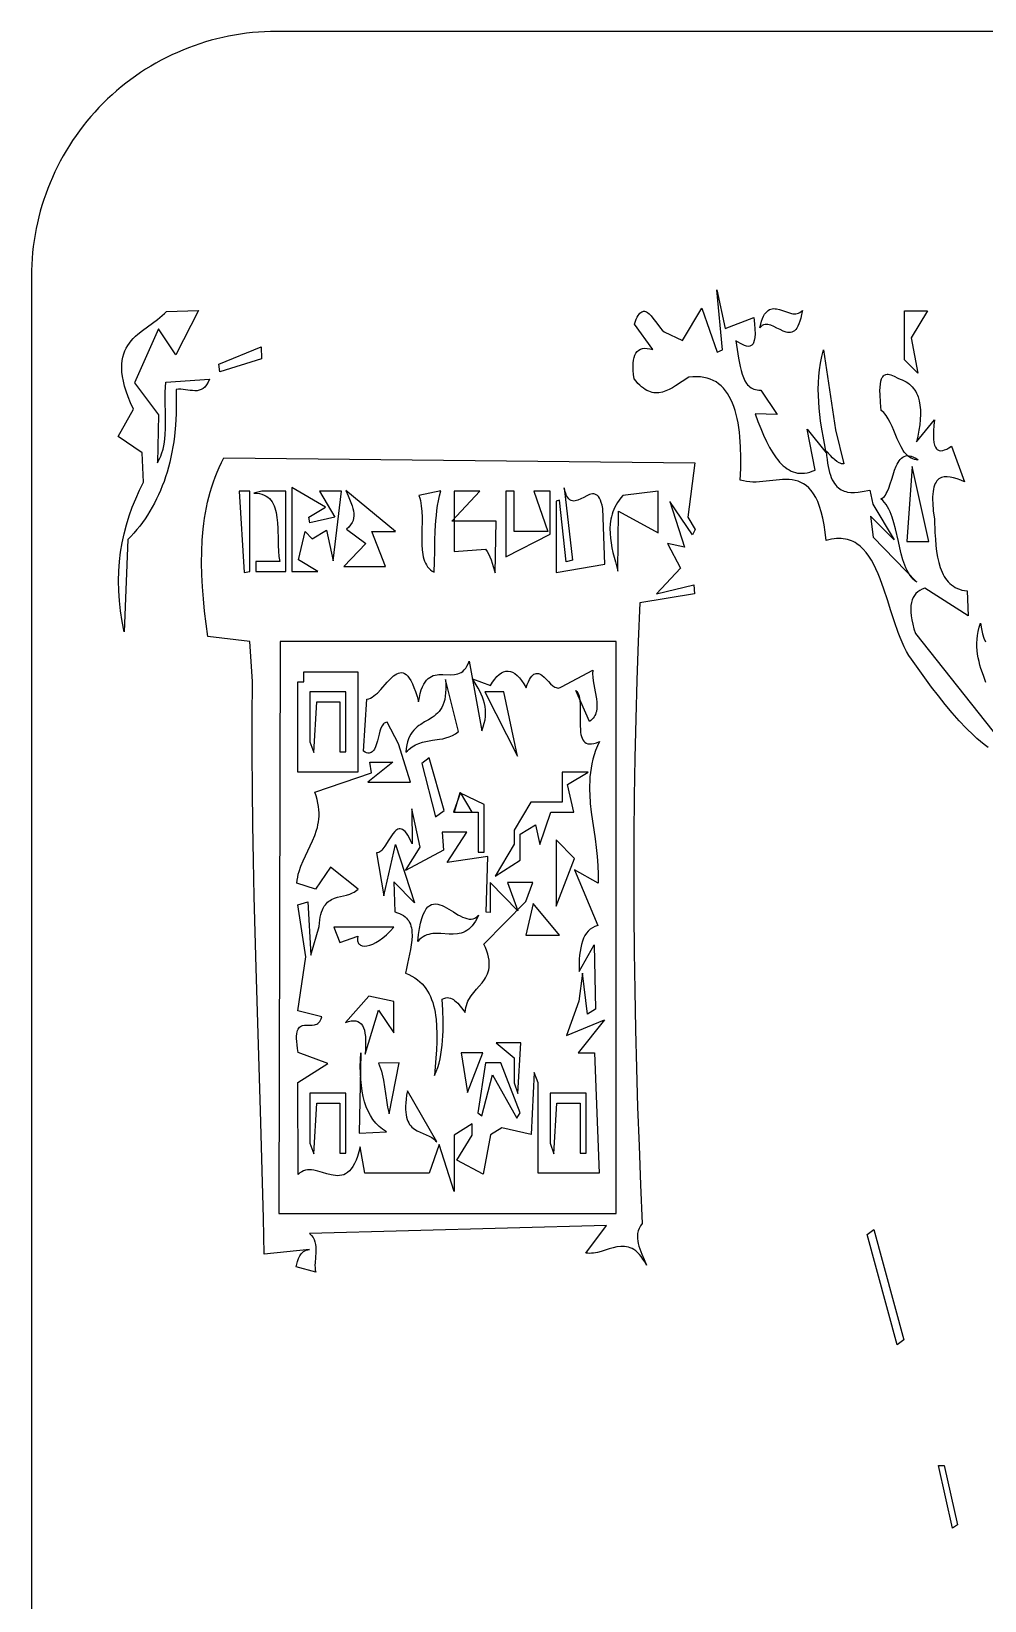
# Model space of a CAD drawing. Header units: metres. Extents: x 0 to 50, y 0 to 50.
# Drawn here: x 0 to 11.65, y 30.81 to 50 of the extents above; entities that cross this region are included whole.
import ezdxf

# ---------------------------------------------------------------- set-up
doc = ezdxf.new("R2010")
doc.units = ezdxf.units.M

msp = doc.modelspace()

# ---------------------------------------------------------------- linework, layer by layer
for points in [[(47, 50), (3, 50), (3, 50), (2.925508, 49.999076), (2.851239, 49.996313), (2.777221, 49.991723), (2.703487, 49.98532), (2.630066, 49.977116), (2.556991, 49.967123), (2.48429, 49.955354), (2.411996, 49.941823), (2.340139, 49.926542), (2.268749, 49.909523), (2.197857, 49.89078), (2.127495, 49.870324), (2.057692, 49.84817), (1.98848, 49.824329), (1.919889, 49.798814), (1.85195, 49.771639), (1.784693, 49.742815), (1.718151, 49.712355), (1.652352, 49.680273), (1.587329, 49.64658), (1.523111, 49.611291), (1.459729, 49.574416), (1.397215, 49.53597), (1.335598, 49.495965), (1.274911, 49.454413), (1.215182, 49.411328), (1.156444, 49.366721), (1.098726, 49.320606), (1.042061, 49.272996), (0.986477, 49.223903), (0.932006, 49.173341), (0.87868, 49.12132), (0.87868, 49.12132), (0.826659, 49.067994), (0.776097, 49.013523), (0.727004, 48.957939), (0.679394, 48.901274), (0.633279, 48.843556), (0.588672, 48.784818), (0.545587, 48.725089), (0.504035, 48.664402), (0.46403, 48.602785), (0.425584, 48.540271), (0.388709, 48.476889), (0.35342, 48.412671), (0.319727, 48.347648), (0.287645, 48.281849), (0.257185, 48.215307), (0.228361, 48.14805), (0.201186, 48.080111), (0.175671, 48.01152), (0.15183, 47.942308), (0.129676, 47.872505), (0.10922, 47.802143), (0.090477, 47.731251), (0.073458, 47.659861), (0.058177, 47.588004), (0.044646, 47.51571), (0.032877, 47.443009), (0.022884, 47.369934), (0.01468, 47.296513), (0.008277, 47.222779), (0.003687, 47.148761), (0.000924, 47.074492), (0, 47), (0, 3)], [(11.696127, 41.24482), (11.650831, 41.279593), (11.605891, 41.316262), (11.561295, 41.354748), (11.517028, 41.394967), (11.429429, 41.480275), (11.342985, 41.571532), (11.257589, 41.668078), (11.17313, 41.769257), (11.089502, 41.874412), (11.006595, 41.982884), (10.924301, 42.094018), (10.761116, 42.321639), (10.761116, 42.321639), (10.729618, 42.36836), (10.700049, 42.418875), (10.67221, 42.472794), (10.6459, 42.52973), (10.620919, 42.589296), (10.597068, 42.651102), (10.551954, 42.779887), (10.508958, 42.91298), (10.46648, 43.047277), (10.42292, 43.179676), (10.376679, 43.307072), (10.352052, 43.367924), (10.326155, 43.426361), (10.298787, 43.481996), (10.269749, 43.53444), (10.238841, 43.583306), (10.205862, 43.628205), (10.170613, 43.66875), (10.132893, 43.704552), (10.092503, 43.735223), (10.071244, 43.748514), (10.049242, 43.760377), (10.026473, 43.770763), (10.002912, 43.779624), (9.978532, 43.786911), (9.953311, 43.792576), (9.927221, 43.796571), (9.900239, 43.798847), (9.872339, 43.799355), (9.843497, 43.798046), (9.813687, 43.794874), (9.782885, 43.789788), (9.751065, 43.782741), (9.718202, 43.773684), (9.718202, 43.773684), (9.706586, 43.874838), (9.69255, 43.966698), (9.676201, 44.049689), (9.657642, 44.124238), (9.636978, 44.190771), (9.614316, 44.249715), (9.589759, 44.301494), (9.563412, 44.346536), (9.535381, 44.385266), (9.505771, 44.418111), (9.474686, 44.445497), (9.442231, 44.46785), (9.408511, 44.485596), (9.373632, 44.499161), (9.337697, 44.508971), (9.300813, 44.515453), (9.263084, 44.519033), (9.224615, 44.520136), (9.185511, 44.51919), (9.145876, 44.516619), (9.065437, 44.508311), (8.984136, 44.498621), (8.902813, 44.490959), (8.862406, 44.488953), (8.822309, 44.488733), (8.782625, 44.490724), (8.743461, 44.495352), (8.704921, 44.503045), (8.667111, 44.514227), (8.667111, 44.514227), (8.67269, 44.653932), (8.673982, 44.788732), (8.670621, 44.917928), (8.662245, 45.040822), (8.656061, 45.099688), (8.648487, 45.156717), (8.639476, 45.211821), (8.628984, 45.264913), (8.616964, 45.315906), (8.60337, 45.364713), (8.588158, 45.411246), (8.571282, 45.455419), (8.552696, 45.497143), (8.532354, 45.536332), (8.510212, 45.572898), (8.486223, 45.606755), (8.460342, 45.637814), (8.432523, 45.665988), (8.402721, 45.691191), (8.37089, 45.713335), (8.336984, 45.732333), (8.300959, 45.748097), (8.262768, 45.76054), (8.222366, 45.769575), (8.179707, 45.775115), (8.134746, 45.777072), (8.087438, 45.77536), (8.037735, 45.76989), (8.037735, 45.76989), (7.95723, 45.718662), (7.876866, 45.666763), (7.83659, 45.642849), (7.796173, 45.621512), (7.755557, 45.603666), (7.714683, 45.590228), (7.673492, 45.582111), (7.652759, 45.580334), (7.631925, 45.580231), (7.610983, 45.581915), (7.589925, 45.585502), (7.568743, 45.591106), (7.547431, 45.59884), (7.525981, 45.60882), (7.504386, 45.621159), (7.482638, 45.635973), (7.46073, 45.653375), (7.438655, 45.67348), (7.416405, 45.696402), (7.393973, 45.722256), (7.371352, 45.751156), (7.371352, 45.751156), (7.363797, 45.805193), (7.359098, 45.855075), (7.357267, 45.900789), (7.358317, 45.942317), (7.362259, 45.979647), (7.369107, 46.012761), (7.378872, 46.041646), (7.391566, 46.066287), (7.407203, 46.086667), (7.425794, 46.102773), (7.447352, 46.114588), (7.471888, 46.122099), (7.499416, 46.125289), (7.529947, 46.124144), (7.563494, 46.118649), (7.60007, 46.108788), (7.372468, 46.420883), (7.372468, 46.420883), (7.395102, 46.480078), (7.406433, 46.503841), (7.417773, 46.523953), (7.429121, 46.540589), (7.440476, 46.553929), (7.451837, 46.564149), (7.463205, 46.571427), (7.474578, 46.57594), (7.485956, 46.577867), (7.497338, 46.577385), (7.508724, 46.574671), (7.520112, 46.569904), (7.531502, 46.56326), (7.554288, 46.545054), (7.577074, 46.521473), (7.599856, 46.493939), (7.645389, 46.432695), (7.690845, 46.372687), (7.713532, 46.346698), (7.736184, 46.325281), (7.960768, 46.221148), (8.196229, 46.61436), (8.383128, 46.078921), (8.449112, 46.107604), (8.379183, 46.839427), (8.480909, 46.367539), (8.831294, 46.502614), (8.831294, 46.502614), (8.840939, 46.425104), (8.846263, 46.358835), (8.847528, 46.303098), (8.844995, 46.257188), (8.838927, 46.220396), (8.829585, 46.192015), (8.823768, 46.180757), (8.81723, 46.171337), (8.810005, 46.163666), (8.802125, 46.157655), (8.793623, 46.153217), (8.784531, 46.150262), (8.76471, 46.148451), (8.742922, 46.151513), (8.719431, 46.158741), (8.694498, 46.169429), (8.668384, 46.182868), (8.613662, 46.215172), (8.613662, 46.215172), (8.631273, 46.11113), (8.647318, 46.00549), (8.665518, 45.903184), (8.67659, 45.854824), (8.689597, 45.809148), (8.705003, 45.766773), (8.723275, 45.728317), (8.744876, 45.694395), (8.757071, 45.679327), (8.770273, 45.665625), (8.784541, 45.653364), (8.799931, 45.642623), (8.816504, 45.633478), (8.834315, 45.626007), (8.853425, 45.620286), (8.873891, 45.616392), (8.89577, 45.614404), (8.919122, 45.614397), (9.119078, 45.31641), (8.850285, 45.321951), (8.850285, 45.321951), (8.883247, 45.231592), (8.916989, 45.144922), (8.951707, 45.062506), (8.987599, 44.984908), (9.02486, 44.912696), (9.063687, 44.846433), (9.104278, 44.786686), (9.125295, 44.759433), (9.146827, 44.73402), (9.168898, 44.71052), (9.191532, 44.689001), (9.214755, 44.669535), (9.23859, 44.652193), (9.263063, 44.637045), (9.288197, 44.624163), (9.314017, 44.613616), (9.340549, 44.605475), (9.367816, 44.599811), (9.395843, 44.596695), (9.424655, 44.596197), (9.454275, 44.598389), (9.48473, 44.60334), (9.516043, 44.611121), (9.548239, 44.621804), (9.581343, 44.635458), (9.486913, 45.134805), (9.718936, 44.847354), (9.718936, 44.847354), (9.688586, 45.003778), (9.661602, 45.159178), (9.650014, 45.236697), (9.640037, 45.314201), (9.631926, 45.391772), (9.625938, 45.46949), (9.622329, 45.547436), (9.621356, 45.625691), (9.623275, 45.704335), (9.628342, 45.783448), (9.636813, 45.863111), (9.648944, 45.943406), (9.664992, 46.024412), (9.685214, 46.10621)], [(2.042582, 46.588108), (1.76792, 46.046952), (1.555298, 46.361443), (1.262266, 45.702066), (1.554103, 45.309225), (1.540258, 44.726298), (1.540258, 44.726298), (1.555332, 44.752596), (1.568885, 44.779527), (1.580991, 44.807055), (1.591727, 44.835148), (1.609396, 44.892887), (1.6225, 44.952472), (1.63165, 45.013629), (1.637455, 45.076085), (1.640524, 45.139567), (1.641467, 45.203801), (1.639415, 45.333433), (1.636176, 45.462795), (1.635636, 45.526691), (1.636628, 45.589701), (1.639762, 45.65155), (1.645647, 45.711965), (2.176414, 45.748566), (2.176414, 45.748566), (2.160064, 45.708676), (2.141728, 45.676601), (2.12157, 45.651577), (2.099756, 45.632842), (2.07645, 45.619632), (2.051815, 45.611185), (2.026018, 45.606737), (1.999222, 45.605526), (1.971592, 45.606788), (1.943292, 45.609761), (1.885343, 45.617787), (1.856022, 45.621314), (1.82669, 45.6235), (1.797511, 45.623582), (1.76865, 45.620797), (1.76865, 45.620797), (1.771891, 45.470443), (1.769549, 45.325035), (1.761674, 45.184529), (1.748316, 45.048885), (1.739596, 44.982873), (1.729523, 44.918059), (1.718105, 44.85444), (1.705346, 44.79201), (1.691254, 44.730763), (1.675834, 44.670694), (1.659093, 44.611798), (1.641036, 44.55407), (1.62167, 44.497504), (1.601002, 44.442096), (1.579037, 44.387839), (1.555782, 44.334728), (1.531242, 44.282759), (1.505424, 44.231925), (1.478334, 44.182222), (1.449979, 44.133644), (1.420364, 44.086187), (1.389496, 44.039844), (1.35738, 43.99461), (1.324024, 43.950481), (1.289433, 43.90745), (1.253613, 43.865514), (1.216571, 43.824665), (1.178313, 43.784899), (1.135724, 42.656946), (1.135724, 42.656946), (1.109757, 42.785905), (1.08994, 42.912844), (1.07612, 43.037784), (1.068141, 43.160745), (1.06585, 43.281748), (1.069094, 43.400813), (1.077718, 43.517961), (1.091569, 43.633212), (1.110493, 43.746588), (1.134336, 43.858109), (1.162944, 43.967795), (1.196164, 44.075667), (1.233841, 44.181746), (1.275822, 44.286051), (1.321952, 44.388605), (1.372079, 44.489427), (1.355291, 44.848246), (1.062519, 45.045529), (1.248371, 45.38103), (1.248371, 45.38103), (1.213661, 45.457895), (1.184175, 45.530398), (1.159697, 45.598722), (1.140009, 45.663048), (1.124895, 45.723556), (1.114138, 45.780427), (1.10752, 45.833843), (1.104826, 45.883985), (1.105837, 45.931034), (1.110337, 45.97517), (1.118109, 46.016576), (1.128937, 46.055431), (1.142603, 46.091918), (1.15889, 46.126216), (1.177582, 46.158508), (1.198461, 46.188975), (1.221311, 46.217796), (1.245914, 46.245154), (1.272054, 46.27123), (1.299515, 46.296204), (1.357527, 46.343572), (1.418216, 46.388708), (1.479845, 46.433059), (1.540681, 46.478075), (1.598987, 46.525203), (1.626649, 46.550013), (1.653028, 46.575894), (2.042582, 46.588108)], [(9.426445, 46.587905), (9.426445, 46.587905), (9.417684, 46.537552), (9.407865, 46.493381), (9.397045, 46.455057), (9.385283, 46.422242), (9.372636, 46.394601), (9.359161, 46.371799), (9.344916, 46.353499), (9.329957, 46.339365), (9.314344, 46.329062), (9.298132, 46.322253), (9.281381, 46.318604), (9.264146, 46.317776), (9.246486, 46.319436), (9.228457, 46.323247), (9.191527, 46.335977), (9.153814, 46.353279), (9.115778, 46.372467), (9.07788, 46.390853), (9.040579, 46.405749), (9.022296, 46.411049), (9.004334, 46.414469), (8.986752, 46.415673), (8.969607, 46.414324), (8.952955, 46.410088), (8.936855, 46.402628), (8.921364, 46.391609), (8.90654, 46.376693), (8.90654, 46.376693), (8.916668, 46.419055), (8.92767, 46.456316), (8.939496, 46.488755), (8.952099, 46.516652), (8.965432, 46.540287), (8.979446, 46.559939), (8.994094, 46.575886), (9.009328, 46.588409), (9.0251, 46.597787), (9.041362, 46.604299), (9.058066, 46.608224), (9.075166, 46.609842), (9.092612, 46.609432), (9.110358, 46.607274), (9.146555, 46.59883), (9.183376, 46.586744), (9.220437, 46.573251), (9.257356, 46.560587), (9.293751, 46.550985), (9.311633, 46.548032), (9.32924, 46.546681), (9.346525, 46.547215), (9.363441, 46.54991), (9.379938, 46.555048), (9.39597, 46.562906), (9.411488, 46.573766), (9.426445, 46.587905)], [(10.675453, 46.584771), (10.954523, 46.584771), (10.755781, 46.252879), (10.836746, 45.822215), (10.675453, 45.983827), (10.675453, 46.584771)], [(2.814515, 45.997608), (2.304518, 45.838504), (2.291526, 45.929208), (2.810341, 46.142323), (2.814515, 45.997608)], [(9.685214, 46.10621), (9.833505, 45.12826), (9.932941, 44.710729), (9.932941, 44.710729), (9.917998, 44.71142), (9.903411, 44.714041), (9.889151, 44.718438), (9.875187, 44.724461), (9.848027, 44.740771), (9.821691, 44.761749), (9.795937, 44.786177), (9.770526, 44.812834), (9.719767, 44.867955), (9.719767, 44.867955), (9.723294, 44.815711), (9.728037, 44.767027), (9.733956, 44.721786), (9.741016, 44.679874), (9.74918, 44.641174), (9.758411, 44.605572), (9.76867, 44.572951), (9.779923, 44.543196), (9.792131, 44.516192), (9.805258, 44.491823), (9.819266, 44.469973), (9.834119, 44.450527), (9.84978, 44.433369), (9.866212, 44.418384), (9.883377, 44.405456), (9.901239, 44.394469), (9.919761, 44.385309), (9.938906, 44.377859), (9.958636, 44.372004), (9.978915, 44.367628), (10.020972, 44.362852), (10.064781, 44.362607), (10.110046, 44.365968), (10.15647, 44.372011), (10.251615, 44.388444), (10.28616, 44.217896), (10.546934, 43.782412), (10.258292, 44.071625), (10.291127, 43.815737), (10.826475, 43.26349), (10.826475, 43.26349), (10.802011, 43.282133), (10.779524, 43.303171), (10.758886, 43.32645), (10.739967, 43.351815), (10.72264, 43.379113), (10.706775, 43.408189), (10.692243, 43.43889), (10.678916, 43.47106), (10.655361, 43.539194), (10.635079, 43.611357), (10.61704, 43.686317), (10.600215, 43.76284), (10.566081, 43.915641), (10.546713, 43.989453), (10.524436, 44.059894), (10.511886, 44.093466), (10.498222, 44.125732), (10.483315, 44.156539), (10.467038, 44.185732), (10.449261, 44.213158), (10.429856, 44.238662), (10.408694, 44.26209), (10.385645, 44.283288), (10.385645, 44.283288), (10.401206, 44.290626), (10.415582, 44.301164), (10.428884, 44.31463), (10.441221, 44.330753), (10.452703, 44.349263), (10.463441, 44.369889), (10.483124, 44.416405), (10.501151, 44.468134), (10.518403, 44.522908), (10.535761, 44.57856), (10.554106, 44.632924), (10.57432, 44.683832), (10.585402, 44.707312), (10.597282, 44.729117), (10.61007, 44.748973), (10.623875, 44.766611), (10.638808, 44.78176), (10.65498, 44.794149), (10.672499, 44.803507), (10.691476, 44.809563), (10.712022, 44.812046), (10.734246, 44.810685), (10.758259, 44.80521), (10.784171, 44.795349), (10.812091, 44.780831), (10.842131, 44.761387), (10.842131, 44.761387), (10.818409, 44.762736), (10.796087, 44.766754), (10.775086, 44.77329), (10.755327, 44.782187), (10.736733, 44.793293), (10.719225, 44.806452), (10.702725, 44.821512), (10.687154, 44.838317), (10.672433, 44.856715), (10.658485, 44.87655), (10.632593, 44.919917), (10.608849, 44.967186), (10.586627, 45.017125), (10.54424, 45.120081), (10.522821, 45.170633), (10.500414, 45.218924), (10.476393, 45.263722), (10.450131, 45.303793), (10.435964, 45.321671), (10.421001, 45.337906), (10.405164, 45.352343), (10.388375, 45.364828), (10.388375, 45.364828), (10.381158, 45.463077), (10.375939, 45.559643), (10.375234, 45.605366), (10.376416, 45.648352), (10.379945, 45.687831), (10.386286, 45.72303), (10.395899, 45.753178), (10.402078, 45.766116), (10.409248, 45.777502), (10.417467, 45.787239), (10.426793, 45.79523), (10.437285, 45.80138), (10.448999, 45.805592), (10.461993, 45.807769), (10.476326, 45.807815), (10.492055, 45.805633), (10.509238, 45.801127), (10.527932, 45.794201), (10.548196, 45.784757), (10.593662, 45.757933), (10.593662, 45.757933), (10.621321, 45.748774), (10.647311, 45.738439), (10.671667, 45.726947), (10.694424, 45.714319), (10.715617, 45.700574), (10.73528, 45.685732), (10.753448, 45.669813), (10.770156, 45.652837), (10.785439, 45.634824), (10.799331, 45.615793), (10.811868, 45.595764), (10.823083, 45.574757), (10.833012, 45.552792), (10.84169, 45.529889), (10.85543, 45.481348), (10.864582, 45.429291), (10.869423, 45.373878), (10.870232, 45.315267), (10.867286, 45.253616), (10.860865, 45.189085), (10.851245, 45.121833), (10.838706, 45.052016), (10.823526, 44.979795), (11.041605, 45.251473), (11.041605, 45.251473), (11.034108, 45.179628), (11.029898, 45.116382), (11.028853, 45.061366), (11.030853, 45.014207), (11.035776, 44.974536), (11.0435, 44.941983), (11.053903, 44.916177), (11.066865, 44.896747), (11.074267, 44.889308), (11.082263, 44.883324), (11.099976, 44.875536), (11.119883, 44.873013), (11.141861, 44.875385), (11.16579, 44.882282), (11.191548, 44.893332), (11.219013, 44.908165), (11.248064, 44.926412), (11.410632, 44.493931), (11.410632, 44.493931), (11.364534, 44.512353), (11.319569, 44.528352), (11.276152, 44.541099), (11.234701, 44.549766), (11.195633, 44.553523), (11.177122, 44.553302), (11.159363, 44.551543), (11.142408, 44.548143), (11.126309, 44.542997), (11.111119, 44.536003), (11.096888, 44.527056), (11.083669, 44.516054), (11.071515, 44.502893), (11.060477, 44.487468), (11.050607, 44.469677), (11.041958, 44.449416), (11.034582, 44.426581), (11.02853, 44.40107), (11.023855, 44.372777), (11.020609, 44.3416), (11.018844, 44.307436), (11.018611, 44.270179), (11.019964, 44.229728), (11.027633, 44.138827), (11.042267, 44.033903), (11.042267, 44.033903), (11.048097, 43.870466), (11.052828, 43.791596), (11.059362, 43.715226), (11.068146, 43.641809), (11.079624, 43.571796), (11.094242, 43.505637), (11.112443, 43.443785), (11.134673, 43.38669), (11.147439, 43.360068), (11.161378, 43.334805), (11.176547, 43.310956), (11.193002, 43.288579), (11.210798, 43.26773), (11.22999, 43.248466), (11.250635, 43.230842), (11.272788, 43.214915), (11.296505, 43.200743), (11.32184, 43.18838), (11.348851, 43.177883), (11.377592, 43.16931), (11.408119, 43.162715), (11.440488, 43.158157), (11.455399, 42.852707), (10.923258, 43.190659), (10.923258, 43.190659), (10.890916, 43.179069), (10.861994, 43.164604), (10.836476, 43.147222), (10.81435, 43.126881), (10.795599, 43.103538), (10.780211, 43.077151), (10.768171, 43.047677), (10.759465, 43.015073), (10.754078, 42.979298), (10.751997, 42.940308), (10.753206, 42.898063), (10.757693, 42.852518), (10.765442, 42.803631), (10.776439, 42.751361), (10.790671, 42.695664), (10.808122, 42.636499), (11.835086, 41.342704)], [(8.113665, 44.723728), (8.026666, 44.058471), (8.117311, 43.907098), (8.081638, 43.842476), (7.804817, 44.251926), (7.983872, 43.691273), (7.777793, 43.738202), (7.938169, 43.435821), (7.641099, 43.120933), (8.097769, 43.233451), (8.107079, 43.121047), (7.439971, 43.012283), (7.439971, 43.012283), (7.420053, 42.539163), (7.403354, 42.065783), (7.389804, 41.592165), (7.379336, 41.118329), (7.371882, 40.644296), (7.367372, 40.170088), (7.365739, 39.695725), (7.366915, 39.221229), (7.370832, 38.746621), (7.37742, 38.271923), (7.386612, 37.797154), (7.398339, 37.322337), (7.412534, 36.847492), (7.429128, 36.372641), (7.448052, 35.897804), (7.469239, 35.423004), (7.469239, 35.423004), (7.44735, 35.392583), (7.430812, 35.362105), (7.419193, 35.331543), (7.412062, 35.300872), (7.408989, 35.270066), (7.409542, 35.2391), (7.413291, 35.207948), (7.419805, 35.176585), (7.428652, 35.144985), (7.439403, 35.113122), (7.464888, 35.048508), (7.492814, 34.982539), (7.519733, 34.915009), (7.519733, 34.915009), (7.498574, 34.953769), (7.477176, 34.988227), (7.455549, 35.018593), (7.433704, 35.045075), (7.411652, 35.067885), (7.389405, 35.087232), (7.366973, 35.103325), (7.344368, 35.116374), (7.3216, 35.126589), (7.298681, 35.134179), (7.275621, 35.139355), (7.252432, 35.142326), (7.229124, 35.143302), (7.205709, 35.142492), (7.158602, 35.136354), (7.111198, 35.125591), (7.063585, 35.11188), (6.968088, 35.082327), (6.92038, 35.06984), (6.872817, 35.061116), (6.849117, 35.05869), (6.825487, 35.057833), (6.801937, 35.058757), (6.778478, 35.061669), (7.029767, 35.396698), (3.400621, 35.298903), (3.400621, 35.298903), (3.424698, 35.276566), (3.443441, 35.252003), (3.457444, 35.225485), (3.467297, 35.197285), (3.473594, 35.167674), (3.476926, 35.136926), (3.477885, 35.10531), (3.477063, 35.0731), (3.472445, 35.007984), (3.46781, 34.943753), (3.466965, 34.912649), (3.467892, 34.882582), (3.471183, 34.853824), (3.47743, 34.826647), (3.236905, 34.893166), (3.236905, 34.893166), (3.255124, 34.959061), (3.267207, 34.993442), (3.282708, 35.026294), (3.292077, 35.041565), (3.302706, 35.055755), (3.314727, 35.06863), (3.328276, 35.07996), (3.343488, 35.08951), (3.360498, 35.097047), (3.379439, 35.102339), (3.400447, 35.105153), (2.846533, 35.048204), (2.846533, 35.048204), (2.83774, 35.486321), (2.827256, 35.924193), (2.802658, 36.799356), (2.74905, 38.548424), (2.725814, 39.422938), (2.716352, 39.860324), (2.708809, 40.297847), (2.703544, 40.735544), (2.70092, 41.173455), (2.701297, 41.611616), (2.705037, 42.050066), (2.67055, 42.537601), (2.156053, 42.599087), (2.156053, 42.599087), (2.135183, 42.755603), (2.117246, 42.909621), (2.102566, 43.061106), (2.091465, 43.210024), (2.084266, 43.356339), (2.08129, 43.500018), (2.082862, 43.641025), (2.089304, 43.779326), (2.100937, 43.914885), (2.108802, 43.981627), (2.118085, 44.047669), (2.128828, 44.11301), (2.141071, 44.177643), (2.154853, 44.241565), (2.170216, 44.304771), (2.1872, 44.367257), (2.205844, 44.429019), (2.22619, 44.490053), (2.248277, 44.550353), (2.272146, 44.609916), (2.297837, 44.668737), (2.325391, 44.726813), (2.354848, 44.784138), (8.113665, 44.723728)], [(10.769121, 44.679795), (10.704828, 43.764016), (10.971536, 43.764016), (10.769121, 44.679795)], [(2.540647, 44.377224), (2.600402, 43.384318), (2.67055, 43.396092), (2.67055, 44.377224), (2.540647, 44.377224)], [(2.718516, 44.352915), (2.718516, 44.352915), (2.754476, 44.351643), (2.787354, 44.34743), (2.817291, 44.340409), (2.844426, 44.330715), (2.868901, 44.318483), (2.890856, 44.303846), (2.910432, 44.286939), (2.927769, 44.267895), (2.943008, 44.24685), (2.95629, 44.223936), (2.967755, 44.199289), (2.977544, 44.173042), (2.985797, 44.14533), (2.992655, 44.116286), (3.002749, 44.054743), (3.008951, 43.989485), (3.012384, 43.921586), (3.015448, 43.782157), (3.017328, 43.712775), (3.020939, 43.645046), (3.027407, 43.580042), (3.037856, 43.518838), (2.743989, 43.518733), (2.743989, 43.396092), (3.111186, 43.396092), (3.111186, 44.377224), (2.890868, 44.377224), (2.817428, 44.377224), (2.718516, 44.352915)], [(3.184626, 44.424023), (3.184626, 43.396092), (3.502864, 43.396092), (3.267424, 43.537635), (3.346151, 43.884246), (3.434014, 43.796209), (3.607579, 43.900555), (3.688625, 43.5246), (3.790309, 44.377224), (3.522447, 44.377224), (3.712019, 44.060645), (3.406434, 43.991056), (3.39371, 44.061413), (3.595637, 44.182809), (3.184626, 44.424023)], [(3.844847, 44.385713), (3.844847, 44.385713), (3.871205, 44.321643), (3.898185, 44.258586), (3.921819, 44.196761), (3.931142, 44.166377), (3.938139, 44.136383), (3.942316, 44.106806), (3.943177, 44.077672), (3.940225, 44.04901), (3.932964, 44.020845), (3.920899, 43.993205), (3.903534, 43.966119), (3.880371, 43.939611), (3.850916, 43.913711), (4.089028, 43.73835), (3.820771, 43.457412), (4.330806, 43.457412), (4.163407, 43.886658), (4.45178, 43.886658), (3.844847, 44.385713)], [(4.9243, 43.386418), (4.9243, 43.386418), (4.929056, 43.514752), (4.931779, 43.642325), (4.934257, 43.768934), (4.938278, 43.894373), (4.945631, 44.01844), (4.951115, 44.079896), (4.958103, 44.140931), (4.966818, 44.201521), (4.977483, 44.261641), (4.990322, 44.321264), (5.005558, 44.380366), (4.738302, 44.324095), (4.738302, 44.324095), (4.747748, 44.29353), (4.755573, 44.262153), (4.766912, 44.197323), (4.77343, 44.130318), (4.776235, 44.061854), (4.776437, 43.992645), (4.775147, 43.923404), (4.772528, 43.787686), (4.773418, 43.722637), (4.777255, 43.660414), (4.785148, 43.601731), (4.790963, 43.573941), (4.798207, 43.547303), (4.807021, 43.521907), (4.817542, 43.497843), (4.82991, 43.4752), (4.844263, 43.454066), (4.86074, 43.434532), (4.879479, 43.416686), (4.90062, 43.400619), (4.9243, 43.386418)], [(5.167492, 44.377224), (5.167492, 43.641375), (5.550723, 43.668151), (5.550723, 43.668151), (5.571376, 43.64132), (5.589385, 43.610073), (5.60526, 43.575263), (5.619512, 43.537743), (5.645188, 43.45798), (5.670498, 43.377605), (5.681568, 44.009299), (5.140787, 44.009299), (5.481279, 44.377224), (5.167492, 44.377224)], [(5.799071, 44.377224), (5.799071, 43.576592), (6.342523, 43.851052), (6.342523, 44.377224), (6.14324, 44.377224), (6.314476, 43.886658), (5.901887, 43.886658), (5.901887, 44.377224), (5.799071, 44.377224)], [(6.513388, 44.418972), (6.617341, 43.535204), (6.540044, 43.511789), (6.457535, 44.267244), (6.415963, 44.254582), (6.415963, 43.383445), (7.010212, 43.483397), (6.985402, 44.16481), (6.985402, 44.16481), (6.977184, 44.205751), (6.967769, 44.240467), (6.957236, 44.269369), (6.945661, 44.292865), (6.933123, 44.311366), (6.919698, 44.32528), (6.905464, 44.335018), (6.890499, 44.340989), (6.874879, 44.343602), (6.858684, 44.343267), (6.841989, 44.340394), (6.824873, 44.335391), (6.789687, 44.320638), (6.753745, 44.302284), (6.717666, 44.283605), (6.682072, 44.267878), (6.66465, 44.262145), (6.647582, 44.258378), (6.630945, 44.256988), (6.614816, 44.258383), (6.599273, 44.262974), (6.584393, 44.271169), (6.570254, 44.283378), (6.556934, 44.300011), (6.54451, 44.321477), (6.533059, 44.348187), (6.522659, 44.380548), (6.513388, 44.418972)], [(7.230712, 44.323013), (7.230712, 44.323013), (7.207426, 44.294826), (7.186317, 44.26652), (7.167304, 44.238101), (7.150308, 44.209577), (7.135249, 44.180956), (7.122046, 44.152246), (7.110621, 44.123454), (7.100892, 44.094587), (7.092782, 44.065655), (7.086208, 44.036663), (7.077355, 43.978535), (7.073694, 43.920262), (7.074586, 43.861908), (7.079392, 43.803531), (7.087474, 43.745195), (7.098194, 43.68696), (7.110911, 43.628887), (7.139787, 43.513471), (7.16899, 43.399437), (7.179644, 44.134474), (7.664434, 43.868029), (7.664434, 44.377224), (7.230712, 44.323013)], [(11.671533, 42.038502), (11.639249, 42.122772), (11.610261, 42.207955), (11.597558, 42.251032), (11.586346, 42.294507), (11.576847, 42.338438), (11.569283, 42.382881), (11.563877, 42.427894), (11.56085, 42.473533), (11.560425, 42.519855), (11.562824, 42.566916), (11.56827, 42.614774), (11.576984, 42.663486), (11.589189, 42.713107), (11.605108, 42.763696), (11.605108, 42.763696), (11.615151, 42.694646), (11.628746, 42.633978), (11.645639, 42.581106), (11.665572, 42.535441)], [(3.04128, 42.537578), (3.024953, 35.547035), (7.150358, 35.547035), (7.150358, 42.537601), (3.184626, 42.537601), (3.111186, 42.537601), (3.04128, 42.537578)], [(5.351897, 42.300467), (5.507503, 41.449103), (5.507503, 41.449103), (5.524826, 41.494786), (5.537889, 41.539094), (5.546904, 41.582152), (5.552085, 41.62408), (5.553645, 41.665004), (5.551794, 41.705045), (5.546747, 41.744327), (5.538716, 41.782974), (5.527913, 41.821108), (5.514551, 41.858852), (5.498843, 41.89633), (5.481001, 41.933664), (5.461237, 41.970978), (5.439766, 42.008395), (5.392546, 42.084031), (5.611952, 42.000581), (5.611952, 42.000581), (5.638819, 42.043121), (5.66577, 42.07995), (5.692799, 42.111027), (5.719901, 42.136312), (5.74707, 42.155768), (5.774301, 42.169354), (5.801588, 42.177031), (5.828925, 42.17876), (5.856307, 42.174502), (5.883728, 42.164217), (5.911183, 42.147865), (5.938666, 42.125408), (5.966171, 42.096807), (5.993693, 42.062021), (6.021227, 42.021012), (6.048766, 41.97374), (6.048766, 41.97374), (6.062535, 42.012299), (6.076303, 42.045405), (6.090067, 42.073355), (6.103826, 42.096451), (6.117577, 42.114989), (6.13132, 42.129271), (6.145051, 42.139594), (6.15877, 42.146257), (6.172474, 42.149561), (6.186162, 42.149803), (6.199832, 42.147283), (6.213481, 42.142301), (6.227109, 42.135154), (6.240714, 42.126143), (6.267844, 42.103722), (6.294858, 42.077431), (6.321742, 42.049662), (6.34848, 42.022808), (6.375058, 41.999261), (6.401462, 41.981414), (6.414595, 41.975376), (6.427678, 41.97166), (6.44071, 41.970566), (6.453689, 41.972391), (6.466614, 41.977437), (6.479483, 41.986), (6.863831, 42.188964), (6.863831, 42.188964), (6.862139, 42.145855), (6.864121, 42.102025), (6.868965, 42.057743), (6.875864, 42.013274), (6.892581, 41.924853), (6.907793, 41.838903), (6.91281, 41.797525), (6.915021, 41.757567), (6.913616, 41.719299), (6.907786, 41.682988), (6.902958, 41.665649), (6.896719, 41.648901), (6.88897, 41.632775), (6.879607, 41.617306), (6.868531, 41.602527), (6.85564, 41.588472), (6.840832, 41.575174), (6.824007, 41.562666), (6.657369, 41.94026), (6.657369, 41.94026), (6.670234, 41.927138), (6.68091, 41.911019), (6.689591, 41.892161), (6.69647, 41.870823), (6.701741, 41.847262), (6.705598, 41.821739), (6.709846, 41.765836), (6.710764, 41.705182), (6.709904, 41.641844), (6.708816, 41.577893), (6.70905, 41.515394), (6.712159, 41.456417), (6.715275, 41.428896), (6.719691, 41.40303), (6.725601, 41.379079), (6.733199, 41.357301), (6.742678, 41.337954), (6.754233, 41.321298), (6.768057, 41.30759), (6.784344, 41.297089), (6.803287, 41.290053), (6.825082, 41.286742), (6.849921, 41.287414), (6.877998, 41.292326), (6.909508, 41.301739), (6.944643, 41.315909), (6.944643, 41.315909), (6.920268, 41.261824), (6.899082, 41.207764), (6.88092, 41.153725), (6.865618, 41.099706), (6.853009, 41.045702), (6.842931, 40.991712), (6.835217, 40.937732), (6.829703, 40.88376), (6.826224, 40.829792), (6.824615, 40.775826), (6.824713, 40.721858), (6.82635, 40.667886), (6.833589, 40.559919), (6.845013, 40.451899), (6.859303, 40.343806), (6.875142, 40.235614), (6.89121, 40.127302), (6.90619, 40.018845), (6.918762, 39.910221), (6.927608, 39.801407), (6.93141, 39.692379), (6.931007, 39.637777), (6.928849, 39.583114), (6.640302, 39.748211), (6.924313, 39.065814), (6.924313, 39.065814), (6.890527, 39.055212), (6.859982, 39.040404), (6.832542, 39.021589), (6.808072, 38.998964), (6.786436, 38.972729), (6.767498, 38.943081), (6.751122, 38.910219), (6.737173, 38.874343), (6.725515, 38.835649), (6.716012, 38.794336), (6.708528, 38.750604), (6.702928, 38.70465), (6.699076, 38.656672), (6.696836, 38.60687), (6.69665, 38.502585), (6.881734, 38.828738), (6.895772, 38.043038), (6.797351, 37.983869), (6.736241, 38.484857), (6.694278, 38.140846), (6.543207, 37.720372), (7.00833, 37.91396), (6.685241, 37.509299), (6.886606, 37.509299), (6.943349, 36.037601), (6.195644, 36.037601), (6.195644, 37.141375), (6.146382, 37.270294), (6.111732, 36.51197), (5.751957, 36.593899), (5.613377, 36.506118), (5.523454, 36.027805), (5.203367, 36.195624), (5.38781, 36.503639), (5.38781, 36.642351), (5.167492, 36.502793), (5.167492, 35.815314), (4.9846, 36.387982), (4.865388, 36.037601), (4.07814, 36.037601), (4.021258, 36.360917), (4.021258, 36.360917), (4.005481, 36.29898), (3.988525, 36.244264), (3.970456, 36.196377), (3.951341, 36.154929), (3.931246, 36.119528), (3.910238, 36.089783), (3.888382, 36.065304), (3.865747, 36.0457), (3.842397, 36.030578), (3.818399, 36.019549), (3.79382, 36.012222), (3.768727, 36.008205), (3.743185, 36.007106), (3.717262, 36.008537), (3.691022, 36.012104), (3.664534, 36.017418), (3.611077, 36.03172), (3.557421, 36.048315), (3.504097, 36.064074), (3.451638, 36.07587), (3.425898, 36.079304), (3.400574, 36.080575), (3.375732, 36.07929), (3.351438, 36.075059), (3.327759, 36.067491), (3.304761, 36.056195), (3.28251, 36.04078), (3.261074, 36.020856), (3.258046, 37.148473), (3.623594, 37.378498), (3.263661, 37.514783), (3.263661, 37.514783), (3.254767, 37.564897), (3.248293, 37.609736), (3.244114, 37.649591), (3.242101, 37.684755), (3.242128, 37.715518), (3.244068, 37.742174), (3.247795, 37.765013), (3.253181, 37.784328), (3.2601, 37.80041), (3.268424, 37.813552), (3.278028, 37.824044), (3.288783, 37.83218), (3.300564, 37.83825), (3.313244, 37.842546), (3.34079, 37.846986), (3.370407, 37.847833), (3.401081, 37.847423), (3.431797, 37.848089), (3.461539, 37.852167), (3.475728, 37.856215), (3.489294, 37.861991), (3.502108, 37.869787), (3.514045, 37.879895), (3.524977, 37.892606), (3.534779, 37.908214), (3.543322, 37.927008), (3.55048, 37.949282), (3.256252, 38.022723), (3.354503, 38.682932), (3.258533, 39.318178), (3.37835, 39.356697), (3.417138, 38.70494), (3.517894, 39.054196), (3.517894, 39.054196), (3.521364, 39.096401), (3.52624, 39.135023), (3.532457, 39.170241), (3.539947, 39.202234), (3.548643, 39.23118), (3.558479, 39.257257), (3.569387, 39.280643), (3.581302, 39.301518), (3.594155, 39.320058), (3.607881, 39.336444), (3.622412, 39.350852), (3.637682, 39.363461), (3.653624, 39.374451), (3.67017, 39.383998), (3.704811, 39.399481), (3.74107, 39.411336), (3.778413, 39.420991), (3.85421, 39.439406), (3.891596, 39.451021), (3.927926, 39.466142), (3.945529, 39.475464), (3.962667, 39.486197), (3.979275, 39.498521), (3.995284, 39.512613), (3.65701, 39.779572), (3.475584, 39.511223), (3.245391, 39.584096), (3.245391, 39.584096), (3.249795, 39.621529), (3.25598, 39.657872), (3.263784, 39.693217), (3.273046, 39.727657), (3.295292, 39.794189), (3.321422, 39.858207), (3.350138, 39.920447), (3.380145, 39.98165), (3.410145, 40.042553), (3.438841, 40.103894), (3.464937, 40.166411), (3.487136, 40.230844), (3.496369, 40.264009), (3.504141, 40.297929), (3.510291, 40.332697), (3.514656, 40.368406), (3.517074, 40.405147), (3.517383, 40.443012), (3.515422, 40.482095), (3.511027, 40.522487), (3.504037, 40.56428), (3.49429, 40.607567), (3.481624, 40.652441), (3.465876, 40.698992), (4.156725, 40.934159), (4.139339, 41.065903), (4.419744, 41.065903), (4.112634, 40.82062), (4.634782, 40.82062), (4.488177, 41.289286), (4.348042, 41.551672), (4.348042, 41.551672), (4.335529, 41.550382), (4.324125, 41.546447), (4.313744, 41.540068), (4.304296, 41.531447), (4.295694, 41.520784), (4.287851, 41.508282), (4.274088, 41.478562), (4.262304, 41.443896), (4.251797, 41.405894), (4.231798, 41.326325), (4.220902, 41.287977), (4.20847, 41.252732), (4.1938, 41.222202), (4.185406, 41.209208), (4.176189, 41.197996), (4.166061, 41.188767), (4.154934, 41.181723), (4.142721, 41.177065), (4.129333, 41.174994), (4.114683, 41.175712), (4.098682, 41.179419), (4.081243, 41.186317), (4.062279, 41.196607), (4.102619, 41.833476), (4.102619, 41.833476), (4.124315, 41.838642), (4.145805, 41.847314), (4.167095, 41.859101), (4.188194, 41.873612), (4.20911, 41.890456), (4.229852, 41.909244), (4.270843, 41.951084), (4.351086, 42.040893), (4.390467, 42.08261), (4.42944, 42.118037), (4.448793, 42.132414), (4.46807, 42.144047), (4.487276, 42.152544), (4.506421, 42.157516), (4.525513, 42.158571), (4.54456, 42.155319), (4.563569, 42.147369), (4.58255, 42.13433), (4.601509, 42.115813), (4.620455, 42.091426), (4.639397, 42.060778), (4.658342, 42.023479), (4.677298, 41.979139), (4.696273, 41.927367), (4.715277, 41.867772), (4.734315, 41.799963), (4.734315, 41.799963), (4.743735, 41.855121), (4.754865, 41.903976), (4.7676, 41.946902), (4.781831, 41.984275), (4.797451, 42.01647), (4.814352, 42.043863), (4.832428, 42.06683), (4.851571, 42.085745), (4.871673, 42.100985), (4.892628, 42.112924), (4.914327, 42.121938), (4.936664, 42.128403), (4.959531, 42.132693), (4.98282, 42.135185), (5.030237, 42.136275), (5.125419, 42.13339), (5.171466, 42.135422), (5.193728, 42.13862), (5.215338, 42.143775), (5.23619, 42.15126), (5.256176, 42.161452), (5.275189, 42.174726), (5.293121, 42.191458), (5.309866, 42.212022), (5.325315, 42.236795), (5.339361, 42.266151), (5.351897, 42.300467)], [(3.99246, 42.169677), (3.99246, 40.943262), (3.258065, 40.943262), (3.258065, 42.047035), (3.331505, 42.047035), (3.331505, 42.169677), (3.99246, 42.169677)], [(5.061364, 42.073379), (5.061364, 42.073379), (5.065793, 42.014894), (5.066997, 41.961633), (5.065172, 41.913272), (5.060516, 41.869487), (5.053226, 41.829953), (5.043498, 41.794347), (5.031528, 41.762344), (5.017515, 41.73362), (5.001654, 41.707851), (4.984143, 41.684712), (4.965177, 41.663878), (4.944955, 41.645027), (4.923672, 41.627833), (4.901525, 41.611973), (4.855429, 41.582955), (4.80824, 41.555379), (4.761532, 41.526651), (4.738851, 41.511044), (4.71688, 41.494177), (4.695817, 41.475724), (4.675858, 41.455363), (4.657201, 41.432767), (4.640041, 41.407614), (4.624576, 41.379579), (4.611002, 41.348338), (4.599516, 41.313566), (4.590316, 41.274939), (4.583597, 41.232133), (4.579556, 41.184824), (4.579556, 41.184824), (4.598732, 41.204226), (4.618151, 41.221729), (4.657648, 41.251498), (4.697896, 41.275059), (4.738745, 41.293339), (4.780044, 41.307265), (4.821645, 41.317764), (4.863397, 41.325764), (4.905149, 41.332191), (4.988056, 41.344038), (5.02891, 41.351312), (5.069164, 41.360723), (5.108668, 41.373198), (5.147273, 41.389663), (5.184827, 41.411047), (5.221182, 41.438277), (5.061364, 42.073379)], [(3.404944, 41.924394), (3.404944, 41.311186), (3.451789, 41.18077), (3.488746, 41.801752), (3.772142, 41.801752), (3.772142, 41.188545), (3.845581, 41.188545), (3.845581, 41.924394), (3.404944, 41.924394)], [(5.545511, 41.924394), (5.94407, 41.137411), (5.775203, 41.924394), (5.545511, 41.924394)], [(4.774881, 41.048022), (4.939479, 40.395611), (5.046626, 40.473545), (4.86214, 41.115471), (4.774881, 41.048022)], [(5.668512, 39.670515), (5.975326, 39.864862), (5.975326, 40.182884), (6.164646, 40.296701), (6.216288, 40.057144), (6.350869, 40.452696), (6.631217, 40.452696), (6.554375, 40.791002), (6.80764, 40.943262), (6.489402, 40.943262), (6.489402, 40.575337), (6.107517, 40.575337), (5.901887, 40.231941), (5.901887, 40.060243), (5.668512, 39.670515)], [(5.167492, 40.452696), (5.38781, 40.452696), (5.246331, 40.692568), (5.160148, 40.452696), (5.46125, 40.452696), (5.46125, 39.96213), (5.534689, 39.96213), (5.534689, 40.545932), (5.239543, 40.69005), (5.167492, 40.452696)], [(4.220303, 39.95446), (4.309576, 39.431048), (4.451311, 40.058798), (4.683585, 39.344915), (4.433097, 39.599537), (4.444477, 39.232615), (4.444477, 39.232615), (4.474551, 39.223805), (4.501845, 39.213448), (4.52647, 39.201604), (4.548537, 39.188334), (4.568156, 39.173698), (4.585436, 39.157759), (4.60049, 39.140576), (4.613426, 39.12221), (4.624355, 39.102723), (4.633387, 39.082175), (4.640634, 39.060627), (4.646204, 39.03814), (4.650209, 39.014775), (4.652759, 38.990592), (4.653936, 38.940018), (4.650615, 38.886904), (4.643681, 38.831738), (4.634016, 38.775006), (4.622503, 38.717195), (4.597464, 38.600284), (4.585703, 38.542158), (4.575626, 38.4849), (4.575626, 38.4849), (4.615675, 38.467431), (4.652969, 38.448094), (4.687595, 38.426935), (4.719643, 38.404001), (4.749201, 38.379339), (4.776359, 38.352996), (4.801205, 38.325019), (4.823827, 38.295455), (4.844315, 38.264351), (4.862757, 38.231753), (4.879242, 38.197709), (4.893859, 38.162266), (4.906697, 38.12547), (4.917844, 38.087369), (4.927389, 38.048008), (4.935422, 38.007436), (4.94203, 37.9657), (4.947302, 37.922845), (4.954197, 37.83397), (4.956814, 37.741186), (4.955866, 37.644869), (4.952062, 37.545395), (4.946112, 37.443138), (4.930616, 37.23178), (4.930616, 37.23178), (4.950877, 37.281056), (4.968532, 37.331527), (4.983724, 37.383196), (4.996595, 37.436065), (5.007289, 37.490137), (5.015948, 37.545415), (5.022715, 37.601902), (5.027734, 37.659599), (5.031147, 37.718511), (5.033097, 37.778639), (5.033181, 37.902556), (5.029129, 38.031371), (5.022084, 38.165107), (5.022084, 38.165107), (5.044101, 38.176118), (5.065322, 38.18263), (5.085796, 38.185003), (5.105568, 38.1836), (5.124686, 38.178783), (5.143197, 38.170914), (5.16115, 38.160354), (5.17859, 38.147465), (5.195565, 38.13261), (5.212123, 38.11615), (5.244174, 38.079864), (5.305344, 38.003958), (5.305344, 38.003958), (5.307589, 38.034321), (5.312189, 38.062981), (5.31894, 38.090082), (5.327637, 38.115766), (5.338076, 38.140176), (5.350053, 38.163456), (5.377804, 38.207193), (5.409255, 38.248122), (5.442773, 38.287385), (5.476724, 38.326126), (5.509473, 38.365487), (5.539387, 38.406612), (5.552771, 38.428193), (5.564832, 38.450644), (5.575368, 38.474108), (5.584174, 38.498726), (5.591046, 38.524644), (5.595779, 38.552002), (5.598169, 38.580945), (5.598013, 38.611615), (5.595105, 38.644154), (5.589242, 38.678707), (5.580219, 38.715415), (5.567831, 38.754422), (5.551876, 38.795871), (5.532149, 38.839904), (6.045776, 39.361043), (6.129549, 39.594205), (5.821103, 39.594205), (5.945771, 39.247219), (5.608129, 39.594205), (5.608129, 39.226281), (5.559058, 39.230933), (5.582156, 39.910298), (5.084329, 39.839265), (5.322476, 40.207413), (5.020613, 40.207413), (5.03895, 39.989345), (4.576107, 39.741315), (4.754156, 40.026262), (4.653415, 40.493576), (4.655379, 40.065099), (4.655379, 40.065099), (4.637111, 40.10634), (4.619432, 40.141684), (4.602315, 40.171431), (4.58573, 40.195882), (4.569648, 40.21534), (4.554041, 40.230105), (4.538879, 40.240479), (4.524135, 40.246763), (4.509778, 40.249259), (4.49578, 40.248269), (4.482113, 40.244093), (4.468747, 40.237034), (4.455653, 40.227392), (4.442804, 40.21547), (4.41772, 40.185987), (4.393266, 40.150998), (4.369209, 40.112914), (4.321366, 40.037107), (4.297119, 40.004207), (4.284813, 39.990063), (4.272346, 39.977858), (4.259691, 39.967894), (4.246818, 39.960472), (4.233698, 39.955894), (4.220303, 39.95446)], [(6.415963, 40.115431), (6.415963, 39.304325), (6.64092, 39.884906), (6.415963, 40.115431)], [(6.134866, 39.337767), (6.046866, 38.950337), (6.455399, 38.950337), (6.134866, 39.337767)], [(5.467073, 39.193862), (5.467073, 39.193862), (5.449078, 39.154783), (5.430272, 39.120224), (5.4107, 39.08992), (5.390412, 39.063606), (5.369454, 39.041019), (5.347875, 39.021892), (5.325721, 39.005962), (5.303041, 38.992963), (5.279882, 38.982631), (5.256291, 38.974701), (5.232316, 38.968909), (5.208005, 38.96499), (5.158564, 38.96171), (5.108347, 38.962744), (5.007111, 38.969284), (4.956852, 38.970554), (4.907341, 38.967666), (4.882983, 38.964002), (4.858956, 38.958504), (4.835305, 38.950908), (4.812079, 38.94095), (4.789325, 38.928363), (4.76709, 38.912884), (4.745422, 38.894248), (4.72437, 38.872191), (4.72437, 38.872191), (4.734075, 38.957416), (4.745648, 39.03224), (4.758991, 39.097216), (4.774003, 39.152901), (4.790584, 39.199848), (4.808635, 39.238615), (4.828057, 39.269756), (4.848748, 39.293826), (4.87061, 39.31138), (4.893542, 39.322974), (4.917446, 39.329162), (4.942221, 39.330501), (4.967767, 39.327545), (4.993985, 39.32085), (5.020775, 39.31097), (5.048038, 39.298462), (5.10358, 39.267779), (5.159815, 39.233243), (5.215944, 39.199297), (5.243719, 39.183932), (5.271169, 39.170381), (5.298194, 39.159197), (5.324693, 39.150937), (5.350567, 39.146156), (5.375717, 39.145408), (5.400042, 39.14925), (5.423443, 39.158236), (5.44582, 39.172922), (5.467073, 39.193862)], [(3.772142, 38.858356), (3.99246, 38.938232), (3.99246, 38.938232), (3.986651, 38.906988), (3.986194, 38.892979), (3.987297, 38.880072), (3.989906, 38.868285), (3.993967, 38.85764), (3.999428, 38.848156), (4.006233, 38.839853), (4.014329, 38.832749), (4.023663, 38.826866), (4.034181, 38.822223), (4.045828, 38.81884), (4.072298, 38.81593), (4.102643, 38.818297), (4.136432, 38.826096), (4.173236, 38.839488), (4.212625, 38.858629), (4.254168, 38.883677), (4.297436, 38.914792), (4.341998, 38.95213), (4.387425, 38.995849), (4.433286, 39.046108), (3.699417, 39.047859), (3.772142, 38.858356)], [(4.12605, 38.201932), (3.840003, 37.880472), (3.840003, 37.880472), (3.875966, 37.892318), (3.908998, 37.899489), (3.939126, 37.901957), (3.966378, 37.899694), (3.990782, 37.89267), (4.012363, 37.880858), (4.031151, 37.864229), (4.047172, 37.842755), (4.060453, 37.816407), (4.071023, 37.785156), (4.078908, 37.748974), (4.084135, 37.707833), (4.086734, 37.661703), (4.086729, 37.610558), (4.08415, 37.554367), (4.079023, 37.493103), (4.2457, 38.030011), (4.433097, 37.75283), (4.433097, 38.137837), (4.12605, 38.201932)], [(5.681568, 37.631941), (5.901887, 37.447979), (5.901887, 37.141375), (5.948731, 37.010959), (5.985689, 37.631941), (5.681568, 37.631941)], [(4.026954, 37.509246), (4.00808, 36.528167), (4.341628, 36.543774), (4.341628, 36.543774), (4.317147, 36.558873), (4.293779, 36.575082), (4.271506, 36.592386), (4.250312, 36.610771), (4.211094, 36.650731), (4.17599, 36.694854), (4.144868, 36.74303), (4.117593, 36.795151), (4.094031, 36.851105), (4.074047, 36.910786), (4.057509, 36.974083), (4.044282, 37.040887), (4.034233, 37.111089), (4.027226, 37.184579), (4.023129, 37.26125), (4.021807, 37.34099), (4.023127, 37.423692), (4.026954, 37.509246)], [(5.254768, 37.509299), (5.330347, 37.025473), (5.521373, 37.509299), (5.254768, 37.509299)], [(4.244609, 37.383392), (4.244609, 37.383392), (4.258222, 37.352341), (4.270115, 37.319575), (4.280502, 37.285246), (4.289593, 37.249504), (4.304737, 37.174384), (4.317245, 37.095422), (4.341138, 36.930791), (4.355917, 36.847534), (4.374845, 36.765259), (4.494675, 37.386658), (4.244609, 37.383392)], [(5.550281, 37.386658), (5.458909, 36.774425), (5.507037, 36.74006), (5.638506, 37.242828), (5.934979, 36.710755), (5.977427, 36.775742), (5.738521, 37.386658), (5.550281, 37.386658)], [(4.597123, 37.046899), (4.597123, 37.046899), (4.587865, 36.993155), (4.581094, 36.943563), (4.576695, 36.897928), (4.57455, 36.856056), (4.574544, 36.817751), (4.576558, 36.782818), (4.580477, 36.751063), (4.586183, 36.722291), (4.59356, 36.696306), (4.602492, 36.672914), (4.61286, 36.65192), (4.62455, 36.633129), (4.637443, 36.616346), (4.651424, 36.601376), (4.666375, 36.588024), (4.68218, 36.576095), (4.715884, 36.555727), (4.751603, 36.538713), (4.825347, 36.508508), (4.861505, 36.492198), (4.895942, 36.473004), (4.912223, 36.461839), (4.927724, 36.449367), (4.942327, 36.435395), (4.955917, 36.419727), (4.597123, 37.046899)], [(3.404944, 37.018733), (3.404944, 36.405526), (3.451789, 36.27511), (3.488746, 36.896092), (3.772142, 36.896092), (3.772142, 36.282884), (3.845581, 36.282884), (3.845581, 37.018733), (3.404944, 37.018733)], [(6.342523, 37.018733), (6.342523, 36.405526), (6.389368, 36.27511), (6.426326, 36.896092), (6.709721, 36.896092), (6.709721, 36.282884), (6.78316, 36.282884), (6.78316, 37.018733), (6.342523, 37.018733)], [(10.299738, 35.351089), (10.667278, 34.002292), (10.584033, 33.939112), (10.218283, 35.289262), (10.299738, 35.351089)], [(11.161634, 32.463487), (11.324954, 31.737958), (11.260247, 31.698319), (11.091073, 32.465616), (11.161634, 32.463487)]]:
    msp.add_lwpolyline(points)

doc.saveas('drawing.dxf')
